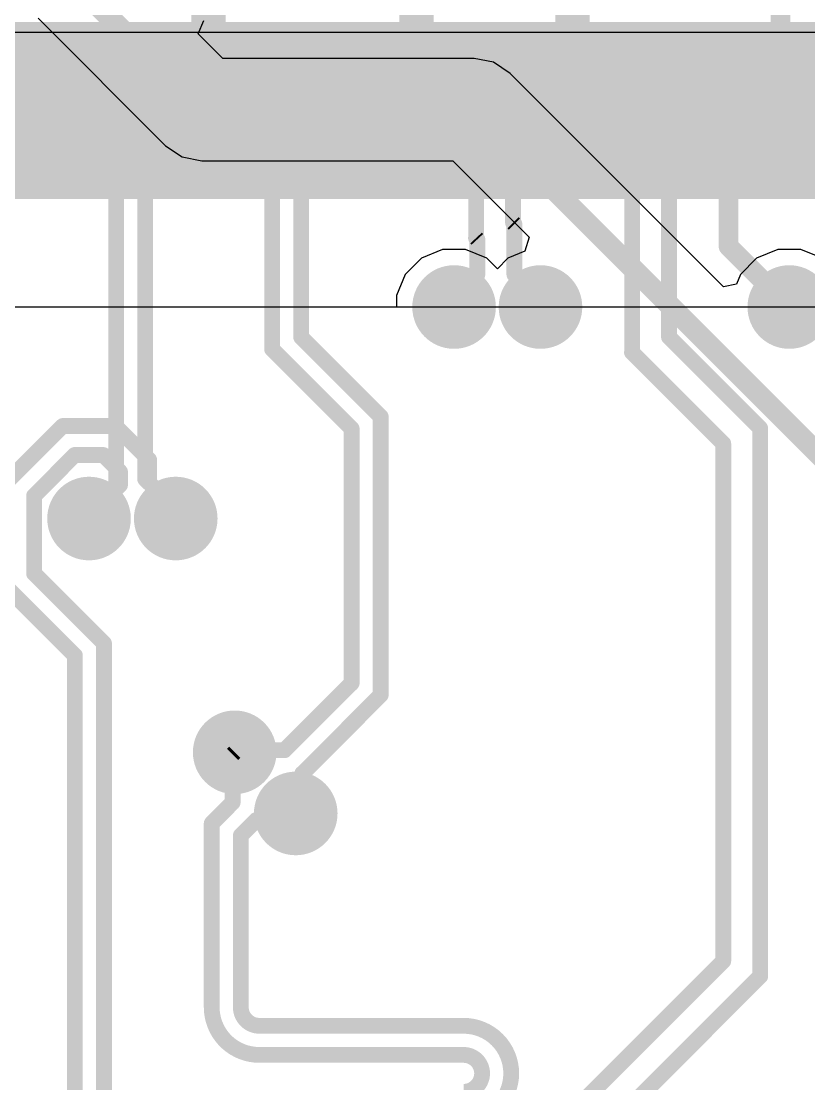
# Model space of a CAD drawing. Header units: millimetres. Extents: x 0 to 172, y 0 to 138.
# Drawn here: x 83.6 to 91.17, y 36.56 to 46.78 of the extents above; entities that cross this region are included whole.
import ezdxf

# ---------------------------------------------------------------- set-up
doc = ezdxf.new("R2010")
doc.units = ezdxf.units.MM
for name, color, linetype in [('BottomLayer', 5, 'Continuous'), ('BottomSolder', 6, 'Continuous'), ('TopLayer', 1, 'Continuous'), ('TopPaste', 8, 'Continuous'), ('TopSolder', 216, 'Continuous'), ('ViaHoleLayer', 16, 'Continuous')]:
    doc.layers.add(name, color=color, linetype=linetype)

# ---------------------------------------------------------------- blocks, each defined once
blk = doc.blocks.new('MM70_314B1_2_R300_33')
at = {"layer": 'TopLayer'}
for points in [[(14.55, 4.85), (14.85, 4.85), (14.85, 3.35), (14.55, 3.35)], [(15.05, 4.85), (15.35, 4.85), (15.35, 3.35), (15.05, 3.35)], [(15.55, 4.85), (15.85, 4.85), (15.85, 3.35), (15.55, 3.35)], [(16.05, 4.85), (16.35, 4.85), (16.35, 3.35), (16.05, 3.35)], [(16.55, 4.85), (16.85, 4.85), (16.85, 3.35), (16.55, 3.35)], [(17.05, 4.85), (17.35, 4.85), (17.35, 3.35), (17.05, 3.35)], [(17.55, 4.85), (17.85, 4.85), (17.85, 3.35), (17.55, 3.35)], [(18.05, 4.85), (18.35, 4.85), (18.35, 3.35), (18.05, 3.35)], [(18.55, 4.85), (18.85, 4.85), (18.85, 3.35), (18.55, 3.35)], [(19.05, 4.85), (19.35, 4.85), (19.35, 3.35), (19.05, 3.35)], [(19.55, 4.85), (19.85, 4.85), (19.85, 3.35), (19.55, 3.35)], [(20.05, 4.85), (20.35, 4.85), (20.35, 3.35), (20.05, 3.35)], [(20.55, 4.85), (20.85, 4.85), (20.85, 3.35), (20.55, 3.35)], [(21.05, 4.85), (21.35, 4.85), (21.35, 3.35), (21.05, 3.35)], [(21.55, 4.85), (21.85, 4.85), (21.85, 3.35), (21.55, 3.35)]]:
    blk.add_hatch(color=1, dxfattribs=at).paths.add_polyline_path(points)
at = {"layer": 'TopPaste'}
for points in [[(14.55, 4.85), (14.85, 4.85), (14.85, 3.35), (14.55, 3.35)], [(15.05, 4.85), (15.35, 4.85), (15.35, 3.35), (15.05, 3.35)], [(15.55, 4.85), (15.85, 4.85), (15.85, 3.35), (15.55, 3.35)], [(16.05, 4.85), (16.35, 4.85), (16.35, 3.35), (16.05, 3.35)], [(16.55, 4.85), (16.85, 4.85), (16.85, 3.35), (16.55, 3.35)], [(17.05, 4.85), (17.35, 4.85), (17.35, 3.35), (17.05, 3.35)], [(17.55, 4.85), (17.85, 4.85), (17.85, 3.35), (17.55, 3.35)], [(18.05, 4.85), (18.35, 4.85), (18.35, 3.35), (18.05, 3.35)], [(18.55, 4.85), (18.85, 4.85), (18.85, 3.35), (18.55, 3.35)], [(19.05, 4.85), (19.35, 4.85), (19.35, 3.35), (19.05, 3.35)], [(19.55, 4.85), (19.85, 4.85), (19.85, 3.35), (19.55, 3.35)], [(20.05, 4.85), (20.35, 4.85), (20.35, 3.35), (20.05, 3.35)], [(20.55, 4.85), (20.85, 4.85), (20.85, 3.35), (20.55, 3.35)], [(21.05, 4.85), (21.35, 4.85), (21.35, 3.35), (21.05, 3.35)], [(21.55, 4.85), (21.85, 4.85), (21.85, 3.35), (21.55, 3.35)]]:
    blk.add_hatch(color=8, dxfattribs=at).paths.add_polyline_path(points)
at = {"layer": 'TopSolder'}
for points in [[(13.948, 4.952), (14.452, 4.952), (14.452, 3.248), (13.948, 3.248)], [(14.448, 4.952), (14.952, 4.952), (14.952, 3.248), (14.448, 3.248)], [(14.948, 4.952), (15.452, 4.952), (15.452, 3.248), (14.948, 3.248)], [(15.448, 4.952), (15.952, 4.952), (15.952, 3.248), (15.448, 3.248)], [(15.948, 4.952), (16.452, 4.952), (16.452, 3.248), (15.948, 3.248)], [(16.448, 4.952), (16.952, 4.952), (16.952, 3.248), (16.448, 3.248)], [(16.948, 4.952), (17.452, 4.952), (17.452, 3.248), (16.948, 3.248)], [(17.448, 4.952), (17.952, 4.952), (17.952, 3.248), (17.448, 3.248)], [(17.948, 4.952), (18.452, 4.952), (18.452, 3.248), (17.948, 3.248)], [(18.448, 4.952), (18.952, 4.952), (18.952, 3.248), (18.448, 3.248)], [(18.948, 4.952), (19.452, 4.952), (19.452, 3.248), (18.948, 3.248)], [(19.448, 4.952), (19.952, 4.952), (19.952, 3.248), (19.448, 3.248)], [(19.948, 4.952), (20.452, 4.952), (20.452, 3.248), (19.948, 3.248)], [(20.448, 4.952), (20.952, 4.952), (20.952, 3.248), (20.448, 3.248)], [(20.948, 4.952), (21.452, 4.952), (21.452, 3.248), (20.948, 3.248)], [(21.448, 4.952), (21.952, 4.952), (21.952, 3.248), (21.448, 3.248)], [(21.948, 4.952), (22.452, 4.952), (22.452, 3.248), (21.948, 3.248)]]:
    blk.add_hatch(color=216, dxfattribs=at).paths.add_polyline_path(points)

msp = doc.modelspace()

# ---------------------------------------------------------------- hatches: boundary and pattern name
at = {"layer": 'BottomLayer'}
h = msp.add_hatch(color=5, dxfattribs=at)
edge = h.paths.add_edge_path()
edge.add_arc((87.759, 44.033), 0.3, 0, 360)
h = msp.add_hatch(color=5, dxfattribs=at)
edge = h.paths.add_edge_path()
edge.add_arc((88.59, 44.033), 0.3, 0, 360)
h = msp.add_hatch(color=5, dxfattribs=at)
edge = h.paths.add_edge_path()
edge.add_arc((90.983, 44.033), 0.3, 0, 360)
h = msp.add_hatch(color=5, dxfattribs=at)
edge = h.paths.add_edge_path()
edge.add_arc((84.248, 41.999), 0.3, 0, 360)
h = msp.add_hatch(color=5, dxfattribs=at)
edge = h.paths.add_edge_path()
edge.add_arc((85.082, 41.999), 0.3, 0, 360)
h = msp.add_hatch(color=5, dxfattribs=at)
edge = h.paths.add_edge_path()
edge.add_arc((85.649, 39.751), 0.3, 0, 360)
h = msp.add_hatch(color=5, dxfattribs=at)
edge = h.paths.add_edge_path()
edge.add_arc((86.236, 39.163), 0.3, 0, 360)
at = {"layer": 'BottomSolder'}
h = msp.add_hatch(color=6, dxfattribs=at)
edge = h.paths.add_edge_path()
edge.add_arc((87.759, 44.033), 0.402, 0, 360)
h = msp.add_hatch(color=6, dxfattribs=at)
edge = h.paths.add_edge_path()
edge.add_arc((88.59, 44.033), 0.402, 0, 360)
h = msp.add_hatch(color=6, dxfattribs=at)
edge = h.paths.add_edge_path()
edge.add_arc((90.983, 44.033), 0.402, 0, 360)
h = msp.add_hatch(color=6, dxfattribs=at)
edge = h.paths.add_edge_path()
edge.add_arc((84.248, 41.999), 0.402, 0, 360)
h = msp.add_hatch(color=6, dxfattribs=at)
edge = h.paths.add_edge_path()
edge.add_arc((85.082, 41.999), 0.402, 0, 360)
h = msp.add_hatch(color=6, dxfattribs=at)
edge = h.paths.add_edge_path()
edge.add_arc((85.649, 39.751), 0.402, 0, 360)
h = msp.add_hatch(color=6, dxfattribs=at)
edge = h.paths.add_edge_path()
edge.add_arc((86.236, 39.163), 0.402, 0, 360)
at = {"layer": 'TopLayer'}
h = msp.add_hatch(color=1, dxfattribs=at)
edge = h.paths.add_edge_path()
edge.add_arc((87.759, 44.033), 0.3, 0, 360)
h = msp.add_hatch(color=1, dxfattribs=at)
edge = h.paths.add_edge_path()
edge.add_arc((88.59, 44.033), 0.3, 0, 360)
h = msp.add_hatch(color=1, dxfattribs=at)
edge = h.paths.add_edge_path()
edge.add_arc((90.983, 44.033), 0.3, 0, 360)
h = msp.add_hatch(color=1, dxfattribs=at)
edge = h.paths.add_edge_path()
edge.add_arc((84.248, 41.999), 0.3, 0, 360)
h = msp.add_hatch(color=1, dxfattribs=at)
edge = h.paths.add_edge_path()
edge.add_arc((85.082, 41.999), 0.3, 0, 360)
h = msp.add_hatch(color=1, dxfattribs=at)
edge = h.paths.add_edge_path()
edge.add_arc((85.649, 39.751), 0.3, 0, 360)
h = msp.add_hatch(color=1, dxfattribs=at)
edge = h.paths.add_edge_path()
edge.add_arc((86.236, 39.163), 0.3, 0, 360)
at = {"layer": 'TopSolder'}
h = msp.add_hatch(color=216, dxfattribs=at)
edge = h.paths.add_edge_path()
edge.add_arc((87.759, 44.033), 0.402, 0, 360)
h = msp.add_hatch(color=216, dxfattribs=at)
edge = h.paths.add_edge_path()
edge.add_arc((88.59, 44.033), 0.402, 0, 360)
h = msp.add_hatch(color=216, dxfattribs=at)
edge = h.paths.add_edge_path()
edge.add_arc((90.983, 44.033), 0.402, 0, 360)
h = msp.add_hatch(color=216, dxfattribs=at)
edge = h.paths.add_edge_path()
edge.add_arc((84.248, 41.999), 0.402, 0, 360)
h = msp.add_hatch(color=216, dxfattribs=at)
edge = h.paths.add_edge_path()
edge.add_arc((85.082, 41.999), 0.402, 0, 360)
h = msp.add_hatch(color=216, dxfattribs=at)
edge = h.paths.add_edge_path()
edge.add_arc((85.649, 39.751), 0.402, 0, 360)
h = msp.add_hatch(color=216, dxfattribs=at)
edge = h.paths.add_edge_path()
edge.add_arc((86.236, 39.163), 0.402, 0, 360)
at = {"layer": 'ViaHoleLayer'}
h = msp.add_hatch(color=16, dxfattribs=at)
edge = h.paths.add_edge_path()
edge.add_arc((87.759, 44.033), 0.15, 0, 360)
h = msp.add_hatch(color=16, dxfattribs=at)
edge = h.paths.add_edge_path()
edge.add_arc((88.59, 44.033), 0.15, 0, 360)
h = msp.add_hatch(color=16, dxfattribs=at)
edge = h.paths.add_edge_path()
edge.add_arc((90.983, 44.033), 0.15, 0, 360)
h = msp.add_hatch(color=16, dxfattribs=at)
edge = h.paths.add_edge_path()
edge.add_arc((84.248, 41.999), 0.15, 0, 360)
h = msp.add_hatch(color=16, dxfattribs=at)
edge = h.paths.add_edge_path()
edge.add_arc((85.082, 41.999), 0.15, 0, 360)
h = msp.add_hatch(color=16, dxfattribs=at)
edge = h.paths.add_edge_path()
edge.add_arc((85.649, 39.751), 0.15, 0, 360)
h = msp.add_hatch(color=16, dxfattribs=at)
edge = h.paths.add_edge_path()
edge.add_arc((86.236, 39.163), 0.15, 0, 360)

# ---------------------------------------------------------------- linework, layer by layer
at = {"layer": 'BottomLayer'}
for p, q in [((83.758, 46.81), (84.985, 45.583)), ((85.299, 46.66), (85.352, 46.787)), ((85.536, 46.423), (85.299, 46.66)), ((87.951, 46.423), (85.536, 46.423)), ((88.139, 46.386), (87.951, 46.423)), ((88.299, 46.279), (88.139, 46.386)), ((90.35, 44.228), (88.299, 46.279)), ((84.985, 45.583), (85.144, 45.477)), ((85.144, 45.477), (85.333, 45.439)), ((85.333, 45.439), (87.747, 45.439)), ((87.747, 45.439), (88.482, 44.704)), ((88.482, 44.704), (88.438, 44.569)), ((87.649, 44.587), (87.446, 44.503)), ((87.87, 44.587), (87.649, 44.587)), ((88.073, 44.503), (87.87, 44.587)), ((88.438, 44.569), (88.277, 44.503)), ((90.873, 44.587), (90.669, 44.503)), ((91.093, 44.587), (90.873, 44.587)), ((91.26, 44.518), (91.093, 44.587)), ((87.446, 44.503), (87.29, 44.347)), ((88.175, 44.401), (88.073, 44.503)), ((88.277, 44.503), (88.175, 44.401)), ((90.669, 44.503), (90.513, 44.347)), ((87.29, 44.347), (87.205, 44.143)), ((90.513, 44.347), (90.474, 44.253)), ((90.474, 44.253), (90.35, 44.228)), ((87.205, 44.143), (87.205, 44.033)), ((92.393, 44.033), (81.162, 44.033)), ((87.205, 44.033), (82.697, 44.033))]:
    msp.add_line(p, q, dxfattribs=at)
for points, const_width in [([(83.922, 47.341), (85.333, 45.931)], 0.203), ([(85.333, 45.931), (87.951, 45.931)], 0.203), ([(87.951, 45.931), (92.847, 41.035)], 0.203), ([(90.983, 44.033), (93.253, 44.033)], 0.189), ([(83.44, 42.334), (83.996, 42.889)], 0.152), ([(83.996, 42.889), (84.501, 42.889)], 0.152), ([(84.501, 42.889), (84.826, 42.564)], 0.152), ([(83.72, 42.218), (84.111, 42.61)], 0.152), ([(84.111, 42.61), (84.385, 42.61)], 0.152), ([(84.385, 42.61), (84.546, 42.448)], 0.152), ([(84.826, 42.342), (84.826, 42.564)], 0.152), ([(84.546, 42.322), (84.546, 42.448)], 0.152), ([(84.826, 42.342), (85.082, 42.086)], 0.152), ([(84.248, 42.024), (84.546, 42.322)], 0.152), ([(83.72, 41.47), (83.72, 42.218)], 0.152), ([(84.248, 41.999), (84.248, 42.024)], 0.152), ([(85.082, 41.999), (85.082, 42.086)], 0.152), ([(83.72, 41.47), (84.392, 40.798)], 0.152), ([(83.44, 41.354), (84.112, 40.682)], 0.152), ([(84.392, 34.644), (84.392, 40.798)], 0.152), ([(84.112, 34.759), (84.112, 40.682)], 0.152), ([(85.629, 39.731), (85.649, 39.751)], 0.152), ([(85.629, 39.268), (85.629, 39.731)], 0.152), ([(85.428, 39.067), (85.629, 39.268)], 0.152), ([(86.173, 39.1), (86.236, 39.163)], 0.152), ([(85.428, 37.514), (85.428, 39.067)], 0.152), ([(85.708, 38.951), (85.857, 39.1)], 0.152), ([(85.857, 39.1), (86.173, 39.1)], 0.152), ([(85.708, 37.514), (85.708, 38.951)], 0.152), ([(85.428, 37.299), (85.428, 37.514)], 0.152), ([(85.708, 37.299), (85.708, 37.514)], 0.152), ([(85.886, 37.121), (87.851, 37.121)], 0.152), ([(85.886, 36.841), (87.851, 36.841)], 0.152)]:
    msp.add_lwpolyline(points, dxfattribs=dict(at, const_width=const_width))
for points, const_width in [([(85.282, 45.931, 1), (85.383, 45.931, 1)], 0.102), ([(85.282, 45.931, 1), (85.383, 45.931, 1)], 0.102), ([(87.9, 45.931, 1), (88.002, 45.931, 1)], 0.102), ([(87.9, 45.931, 1), (88.002, 45.931, 1)], 0.102), ([(90.935, 44.033, 1), (91.03, 44.033, 1)], 0.0946), ([(83.958, 42.889, 1), (84.034, 42.889, 1)], 0.0762), ([(83.958, 42.889, 1), (84.034, 42.889, 1)], 0.0762), ([(84.463, 42.889, 1), (84.539, 42.889, 1)], 0.0762), ([(84.463, 42.889, 1), (84.539, 42.889, 1)], 0.0762), ([(84.073, 42.61, 1), (84.15, 42.61, 1)], 0.0762), ([(84.073, 42.61, 1), (84.15, 42.61, 1)], 0.0762), ([(84.347, 42.61, 1), (84.423, 42.61, 1)], 0.0762), ([(84.347, 42.61, 1), (84.423, 42.61, 1)], 0.0762), ([(84.788, 42.564, 1), (84.864, 42.564, 1)], 0.0762), ([(84.788, 42.564, 1), (84.864, 42.564, 1)], 0.0762), ([(84.508, 42.448, 1), (84.584, 42.448, 1)], 0.0762), ([(84.508, 42.448, 1), (84.584, 42.448, 1)], 0.0762), ([(84.788, 42.342, 1), (84.864, 42.342, 1)], 0.0762), ([(84.788, 42.342, 1), (84.864, 42.342, 1)], 0.0762), ([(84.508, 42.322, 1), (84.584, 42.322, 1)], 0.0762), ([(84.508, 42.322, 1), (84.584, 42.322, 1)], 0.0762), ([(83.682, 42.218, 1), (83.758, 42.218, 1)], 0.0762), ([(83.682, 42.218, 1), (83.758, 42.218, 1)], 0.0762), ([(84.21, 42.024, 1), (84.286, 42.024, 1)], 0.0762), ([(84.21, 42.024, 1), (84.286, 42.024, 1)], 0.0762), ([(85.044, 42.086, 1), (85.12, 42.086, 1)], 0.0762), ([(85.044, 42.086, 1), (85.12, 42.086, 1)], 0.0762), ([(84.21, 41.999, 1), (84.286, 41.999, 1)], 0.0762), ([(85.044, 41.999, 1), (85.12, 41.999, 1)], 0.0762), ([(83.682, 41.47, 1), (83.758, 41.47, 1)], 0.0762), ([(83.682, 41.47, 1), (83.758, 41.47, 1)], 0.0762), ([(84.354, 40.798, 1), (84.43, 40.798, 1)], 0.0762), ([(84.354, 40.798, 1), (84.43, 40.798, 1)], 0.0762), ([(84.074, 40.682, 1), (84.15, 40.682, 1)], 0.0762), ([(84.074, 40.682, 1), (84.15, 40.682, 1)], 0.0762), ([(85.591, 39.731, 1), (85.667, 39.731, 1)], 0.0762), ([(85.591, 39.731, 1), (85.667, 39.731, 1)], 0.0762), ([(85.611, 39.751, 1), (85.687, 39.751, 1)], 0.0762), ([(85.591, 39.268, 1), (85.667, 39.268, 1)], 0.0762), ([(85.591, 39.268, 1), (85.667, 39.268, 1)], 0.0762), ([(86.198, 39.163, 1), (86.275, 39.163, 1)], 0.0762), ([(85.39, 39.067, 1), (85.467, 39.067, 1)], 0.0762), ([(85.39, 39.067, 1), (85.467, 39.067, 1)], 0.0762), ([(85.819, 39.1, 1), (85.895, 39.1, 1)], 0.0762), ([(85.819, 39.1, 1), (85.895, 39.1, 1)], 0.0762), ([(86.135, 39.1, 1), (86.211, 39.1, 1)], 0.0762), ([(86.135, 39.1, 1), (86.211, 39.1, 1)], 0.0762), ([(85.67, 38.951, 1), (85.746, 38.951, 1)], 0.0762), ([(85.67, 38.951, 1), (85.746, 38.951, 1)], 0.0762), ([(85.39, 37.514, 1), (85.467, 37.514, 1)], 0.0762), ([(85.39, 37.514, 1), (85.467, 37.514, 1)], 0.0762), ([(85.67, 37.514, 1), (85.746, 37.514, 1)], 0.0762), ([(85.67, 37.514, 1), (85.746, 37.514, 1)], 0.0762), ([(85.39, 37.299, 1), (85.467, 37.299, 1)], 0.0762), ([(85.39, 37.299, 1), (85.467, 37.299, 1)], 0.0762), ([(85.67, 37.299, 1), (85.746, 37.299, 1)], 0.0762), ([(85.67, 37.299, 1), (85.746, 37.299, 1)], 0.0762), ([(85.848, 37.121, 1), (85.924, 37.121, 1)], 0.0762), ([(85.848, 37.121, 1), (85.924, 37.121, 1)], 0.0762), ([(87.813, 37.121, 1), (87.889, 37.121, 1)], 0.0762), ([(87.813, 37.121, 1), (87.889, 37.121, 1)], 0.0762), ([(85.848, 36.841, 1), (85.924, 36.841, 1)], 0.0762), ([(85.848, 36.841, 1), (85.924, 36.841, 1)], 0.0762), ([(87.813, 36.841, 1), (87.889, 36.841, 1)], 0.0762), ([(87.813, 36.841, 1), (87.889, 36.841, 1)], 0.0762)]:
    msp.add_lwpolyline(points, format="xyb", close=True, dxfattribs=dict(at, const_width=const_width))
at = {"layer": 'BottomLayer', "const_width": 0.152}
for points in [[(85.886, 36.841, -0.414214), (85.428, 37.299)], [(85.886, 37.121, -0.414214), (85.708, 37.299)], [(87.851, 37.121, -1), (87.851, 36.206)], [(87.851, 36.841, -1), (87.851, 36.486)]]:
    msp.add_lwpolyline(points, format="xyb", dxfattribs=at)
at = {"layer": 'TopLayer'}
msp.add_line((99.797, 46.673), (82.22, 46.673), dxfattribs=at)
for points, const_width in [([(88.898, 45.923), (88.898, 48.079)], 0.33), ([(90.898, 45.923), (90.898, 48.206)], 0.189), ([(87.398, 45.923), (87.398, 47.639)], 0.33), ([(85.398, 45.923), (85.398, 47.341)], 0.33), ([(84.398, 45.923), (84.472, 45.849)], 0.152), ([(84.825, 45.849), (84.898, 45.923)], 0.152), ([(85.898, 45.923), (85.972, 45.849)], 0.152), ([(86.325, 45.849), (86.398, 45.923)], 0.152), ([(87.898, 45.923), (87.971, 45.851)], 0.152), ([(88.326, 45.851), (88.398, 45.923)], 0.152), ([(89.398, 45.923), (89.471, 45.851)], 0.152), ([(89.826, 45.851), (89.898, 45.923)], 0.152), ([(90.398, 44.617), (90.398, 45.923)], 0.189), ([(84.472, 45.197), (84.472, 45.849)], 0.152), ([(84.825, 45.197), (84.825, 45.849)], 0.152), ([(85.972, 45.197), (85.972, 45.849)], 0.152), ([(86.325, 45.197), (86.325, 45.849)], 0.152), ([(87.971, 44.697), (87.971, 45.851)], 0.152), ([(88.326, 44.844), (88.326, 45.851)], 0.152), ([(89.471, 43.597), (89.471, 45.851)], 0.152), ([(89.826, 43.744), (89.826, 45.851)], 0.152), ([(84.472, 45.197), (84.509, 45.16)], 0.152), ([(84.788, 45.16), (84.825, 45.197)], 0.152), ([(85.972, 45.197), (86.009, 45.16)], 0.152), ([(86.288, 45.16), (86.325, 45.197)], 0.152), ([(84.509, 42.312), (84.509, 45.16)], 0.152), ([(84.788, 42.379), (84.788, 45.16)], 0.152), ([(86.009, 43.628), (86.009, 45.16)], 0.152), ([(86.288, 43.744), (86.288, 45.16)], 0.152), ([(88.326, 44.844), (88.339, 44.831)], 0.152), ([(88.339, 44.346), (88.339, 44.831)], 0.152), ([(87.971, 44.697), (87.983, 44.684)], 0.152), ([(87.983, 44.346), (87.983, 44.684)], 0.152), ([(90.398, 44.617), (90.983, 44.033)], 0.189), ([(87.759, 44.122), (87.983, 44.346)], 0.152), ([(88.339, 44.346), (88.59, 44.094)], 0.152), ([(87.759, 44.033), (87.759, 44.122)], 0.152), ([(88.59, 44.033), (88.59, 44.094)], 0.152), ([(86.288, 43.744), (87.053, 42.979)], 0.152), ([(89.826, 43.744), (90.703, 42.867)], 0.152), ([(86.009, 43.628), (86.774, 42.863)], 0.152), ([(89.471, 43.597), (90.348, 42.72)], 0.152), ([(87.053, 40.301), (87.053, 42.979)], 0.152), ([(86.774, 40.416), (86.774, 42.863)], 0.152), ([(90.703, 37.597), (90.703, 42.867)], 0.152), ([(90.348, 37.744), (90.348, 42.72)], 0.152), ([(84.788, 42.379), (85.082, 42.086)], 0.152), ([(84.248, 42.052), (84.509, 42.312)], 0.152), ([(84.248, 41.999), (84.248, 42.052)], 0.152), ([(85.082, 41.999), (85.082, 42.086)], 0.152), ([(86.128, 39.771), (86.774, 40.416)], 0.152), ([(86.3, 39.547), (87.053, 40.301)], 0.152), ([(85.649, 39.751), (85.668, 39.771)], 0.152), ([(85.668, 39.771), (86.128, 39.771)], 0.152), ([(86.3, 39.227), (86.3, 39.547)], 0.152), ([(86.236, 39.163), (86.3, 39.227)], 0.152), ([(88.113, 35.509), (90.348, 37.744)], 0.152), ([(88.615, 35.509), (90.703, 37.597)], 0.152)]:
    msp.add_lwpolyline(points, dxfattribs=dict(at, const_width=const_width))
for points, const_width in [([(85.316, 45.923, 1), (85.481, 45.923, 1)], 0.165), ([(87.316, 45.923, 1), (87.481, 45.923, 1)], 0.165), ([(88.816, 45.923, 1), (88.981, 45.923, 1)], 0.165), ([(84.36, 45.923, 1), (84.436, 45.923, 1)], 0.0762), ([(84.86, 45.923, 1), (84.936, 45.923, 1)], 0.0762), ([(85.86, 45.923, 1), (85.936, 45.923, 1)], 0.0762), ([(86.36, 45.923, 1), (86.436, 45.923, 1)], 0.0762), ([(87.86, 45.923, 1), (87.936, 45.923, 1)], 0.0762), ([(88.36, 45.923, 1), (88.436, 45.923, 1)], 0.0762), ([(89.36, 45.923, 1), (89.436, 45.923, 1)], 0.0762), ([(89.86, 45.923, 1), (89.936, 45.923, 1)], 0.0762), ([(90.351, 45.923, 1), (90.446, 45.923, 1)], 0.0946), ([(90.851, 45.923, 1), (90.946, 45.923, 1)], 0.0946), ([(84.434, 45.849, 1), (84.51, 45.849, 1)], 0.0762), ([(84.434, 45.849, 1), (84.51, 45.849, 1)], 0.0762), ([(84.786, 45.849, 1), (84.863, 45.849, 1)], 0.0762), ([(84.786, 45.849, 1), (84.863, 45.849, 1)], 0.0762), ([(85.934, 45.849, 1), (86.01, 45.849, 1)], 0.0762), ([(85.934, 45.849, 1), (86.01, 45.849, 1)], 0.0762), ([(86.286, 45.849, 1), (86.363, 45.849, 1)], 0.0762), ([(86.286, 45.849, 1), (86.363, 45.849, 1)], 0.0762), ([(87.932, 45.851, 1), (88.009, 45.851, 1)], 0.0762), ([(87.932, 45.851, 1), (88.009, 45.851, 1)], 0.0762), ([(88.288, 45.851, 1), (88.364, 45.851, 1)], 0.0762), ([(88.288, 45.851, 1), (88.364, 45.851, 1)], 0.0762), ([(89.432, 45.851, 1), (89.509, 45.851, 1)], 0.0762), ([(89.432, 45.851, 1), (89.509, 45.851, 1)], 0.0762), ([(89.788, 45.851, 1), (89.864, 45.851, 1)], 0.0762), ([(89.788, 45.851, 1), (89.864, 45.851, 1)], 0.0762), ([(84.434, 45.197, 1), (84.51, 45.197, 1)], 0.0762), ([(84.434, 45.197, 1), (84.51, 45.197, 1)], 0.0762), ([(84.786, 45.197, 1), (84.863, 45.197, 1)], 0.0762), ([(84.786, 45.197, 1), (84.863, 45.197, 1)], 0.0762), ([(85.934, 45.197, 1), (86.01, 45.197, 1)], 0.0762), ([(85.934, 45.197, 1), (86.01, 45.197, 1)], 0.0762), ([(86.286, 45.197, 1), (86.363, 45.197, 1)], 0.0762), ([(86.286, 45.197, 1), (86.363, 45.197, 1)], 0.0762), ([(84.471, 45.16, 1), (84.547, 45.16, 1)], 0.0762), ([(84.471, 45.16, 1), (84.547, 45.16, 1)], 0.0762), ([(84.75, 45.16, 1), (84.826, 45.16, 1)], 0.0762), ([(84.75, 45.16, 1), (84.826, 45.16, 1)], 0.0762), ([(85.971, 45.16, 1), (86.047, 45.16, 1)], 0.0762), ([(85.971, 45.16, 1), (86.047, 45.16, 1)], 0.0762), ([(86.25, 45.16, 1), (86.326, 45.16, 1)], 0.0762), ([(86.25, 45.16, 1), (86.326, 45.16, 1)], 0.0762), ([(88.288, 44.844, 1), (88.364, 44.844, 1)], 0.0762), ([(88.288, 44.844, 1), (88.364, 44.844, 1)], 0.0762), ([(88.301, 44.831, 1), (88.377, 44.831, 1)], 0.0762), ([(88.301, 44.831, 1), (88.377, 44.831, 1)], 0.0762), ([(87.932, 44.697, 1), (88.009, 44.697, 1)], 0.0762), ([(87.932, 44.697, 1), (88.009, 44.697, 1)], 0.0762), ([(87.945, 44.684, 1), (88.021, 44.684, 1)], 0.0762), ([(87.945, 44.684, 1), (88.021, 44.684, 1)], 0.0762), ([(90.351, 44.617, 1), (90.446, 44.617, 1)], 0.0946), ([(90.351, 44.617, 1), (90.446, 44.617, 1)], 0.0946), ([(87.945, 44.346, 1), (88.021, 44.346, 1)], 0.0762), ([(87.945, 44.346, 1), (88.021, 44.346, 1)], 0.0762), ([(88.301, 44.346, 1), (88.377, 44.346, 1)], 0.0762), ([(88.301, 44.346, 1), (88.377, 44.346, 1)], 0.0762), ([(87.721, 44.122, 1), (87.798, 44.122, 1)], 0.0762), ([(87.721, 44.122, 1), (87.798, 44.122, 1)], 0.0762), ([(88.552, 44.094, 1), (88.629, 44.094, 1)], 0.0762), ([(88.552, 44.094, 1), (88.629, 44.094, 1)], 0.0762), ([(87.721, 44.033, 1), (87.798, 44.033, 1)], 0.0762), ([(88.552, 44.033, 1), (88.629, 44.033, 1)], 0.0762), ([(90.935, 44.033, 1), (91.03, 44.033, 1)], 0.0946), ([(86.25, 43.744, 1), (86.326, 43.744, 1)], 0.0762), ([(86.25, 43.744, 1), (86.326, 43.744, 1)], 0.0762), ([(89.788, 43.744, 1), (89.864, 43.744, 1)], 0.0762), ([(89.788, 43.744, 1), (89.864, 43.744, 1)], 0.0762), ([(85.971, 43.628, 1), (86.047, 43.628, 1)], 0.0762), ([(85.971, 43.628, 1), (86.047, 43.628, 1)], 0.0762), ([(89.432, 43.597, 1), (89.509, 43.597, 1)], 0.0762), ([(89.432, 43.597, 1), (89.509, 43.597, 1)], 0.0762), ([(87.015, 42.979, 1), (87.091, 42.979, 1)], 0.0762), ([(87.015, 42.979, 1), (87.091, 42.979, 1)], 0.0762), ([(86.736, 42.863, 1), (86.812, 42.863, 1)], 0.0762), ([(86.736, 42.863, 1), (86.812, 42.863, 1)], 0.0762), ([(90.665, 42.867, 1), (90.741, 42.867, 1)], 0.0762), ([(90.665, 42.867, 1), (90.741, 42.867, 1)], 0.0762), ([(90.31, 42.72, 1), (90.386, 42.72, 1)], 0.0762), ([(90.31, 42.72, 1), (90.386, 42.72, 1)], 0.0762), ([(84.75, 42.379, 1), (84.826, 42.379, 1)], 0.0762), ([(84.75, 42.379, 1), (84.826, 42.379, 1)], 0.0762), ([(84.471, 42.312, 1), (84.547, 42.312, 1)], 0.0762), ([(84.471, 42.312, 1), (84.547, 42.312, 1)], 0.0762), ([(84.21, 42.052, 1), (84.286, 42.052, 1)], 0.0762), ([(84.21, 42.052, 1), (84.286, 42.052, 1)], 0.0762), ([(85.044, 42.086, 1), (85.12, 42.086, 1)], 0.0762), ([(85.044, 42.086, 1), (85.12, 42.086, 1)], 0.0762), ([(84.21, 41.999, 1), (84.286, 41.999, 1)], 0.0762), ([(85.044, 41.999, 1), (85.12, 41.999, 1)], 0.0762), ([(86.736, 40.416, 1), (86.812, 40.416, 1)], 0.0762), ([(86.736, 40.416, 1), (86.812, 40.416, 1)], 0.0762), ([(87.015, 40.301, 1), (87.091, 40.301, 1)], 0.0762), ([(87.015, 40.301, 1), (87.091, 40.301, 1)], 0.0762), ([(85.611, 39.751, 1), (85.687, 39.751, 1)], 0.0762), ([(85.63, 39.771, 1), (85.706, 39.771, 1)], 0.0762), ([(85.63, 39.771, 1), (85.706, 39.771, 1)], 0.0762), ([(86.09, 39.771, 1), (86.166, 39.771, 1)], 0.0762), ([(86.09, 39.771, 1), (86.166, 39.771, 1)], 0.0762), ([(86.261, 39.547, 1), (86.338, 39.547, 1)], 0.0762), ([(86.261, 39.547, 1), (86.338, 39.547, 1)], 0.0762), ([(86.198, 39.163, 1), (86.275, 39.163, 1)], 0.0762), ([(86.261, 39.227, 1), (86.338, 39.227, 1)], 0.0762), ([(86.261, 39.227, 1), (86.338, 39.227, 1)], 0.0762), ([(90.31, 37.744, 1), (90.386, 37.744, 1)], 0.0762), ([(90.31, 37.744, 1), (90.386, 37.744, 1)], 0.0762), ([(90.665, 37.597, 1), (90.741, 37.597, 1)], 0.0762), ([(90.665, 37.597, 1), (90.741, 37.597, 1)], 0.0762)]:
    msp.add_lwpolyline(points, format="xyb", close=True, dxfattribs=dict(at, const_width=const_width))

# ---------------------------------------------------------------- block references
at = {"rotation": 180}
msp.add_blockref('MM70_314B1_2_R300_33', (105.598, 50.023), dxfattribs=at)

doc.saveas('drawing.dxf')
